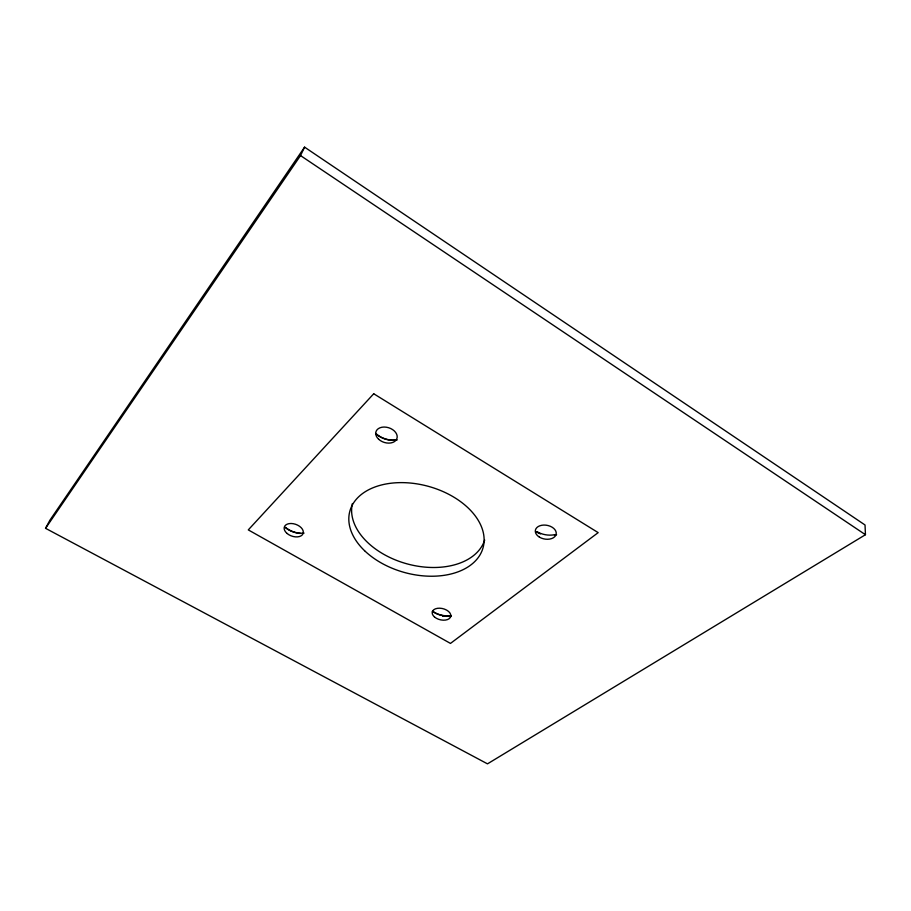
<?xml version="1.0" encoding="UTF-8"?>
<svg xmlns="http://www.w3.org/2000/svg" width="911" height="911" viewBox="0 0 911 911"><rect width="100%" height="100%" fill="white"/><g stroke="black" fill="none" stroke-linecap="round" stroke-linejoin="round"><path stroke-width="1.37" d="M45.55 528.312L300.516 155.576L304.581 147.149L865.029 524.987L865.45 534.711L487.487 763.851L45.55 528.312L49.832 520.318L304.581 147.149M300.516 155.576L865.45 534.711M484.686 540.052A68.644 44.798 15.3 0 1 406.807 563.795A68.644 44.798 15.3 0 1 352.398 503.532M396.832 439.808A18.994 13.323 17.8 0 1 375.833 433.488M554.195 534.78A17.833 11.866 10.2 0 1 536.83 531.568M304.08 533.083A17.093 10.738 19.5 0 1 285.507 527.412M450.649 615.62A16.352 9.93 13.8 0 1 432.588 611.144M396.957 440.024A19.313 13.551 17.8 0 1 375.617 433.602M300.459 533.436A17.446 10.955 19.5 0 1 285.28 527.526M556.598 534.723A18.527 12.333 10.2 0 1 554.469 535.224M540.542 533.88A18.527 12.333 10.2 0 1 536.408 531.887M450.797 615.836A16.694 10.135 13.8 0 1 432.361 611.27M451.161 616.428A149.689 97.989 15.3 0 1 448.292 616.383M446.857 616.348A149.689 97.989 15.3 0 1 442.712 616.2M373.726 393.757L248.293 529.895L450.467 643.417L598.174 532.628L373.726 393.757M364.571 550.699A69.065 44.696 15.3 0 0 480.006 554.89A69.065 44.696 15.3 0 0 404.814 482.682A69.065 44.696 15.3 0 0 364.571 550.699M539.403 537.114A10.568 6.969 10.2 0 0 556.154 534.142A10.568 6.969 10.2 0 0 541.772 525.271A10.568 6.969 10.2 0 0 539.403 537.114M434.467 616.952A9.52 5.728 13.8 0 0 450.341 617.442A9.52 5.728 13.8 0 0 439.717 608.195A9.52 5.728 13.8 0 0 434.467 616.952M378.589 439.193A11.012 7.664 17.8 0 0 396.729 439.011A11.012 7.664 17.8 0 0 384.055 427.043A11.012 7.664 17.8 0 0 378.589 439.193M287.09 533.47A9.941 6.195 19.4 0 0 303.056 533.664A9.941 6.195 19.4 0 0 291.053 523.495A9.941 6.195 19.4 0 0 287.09 533.47"/></g></svg>
